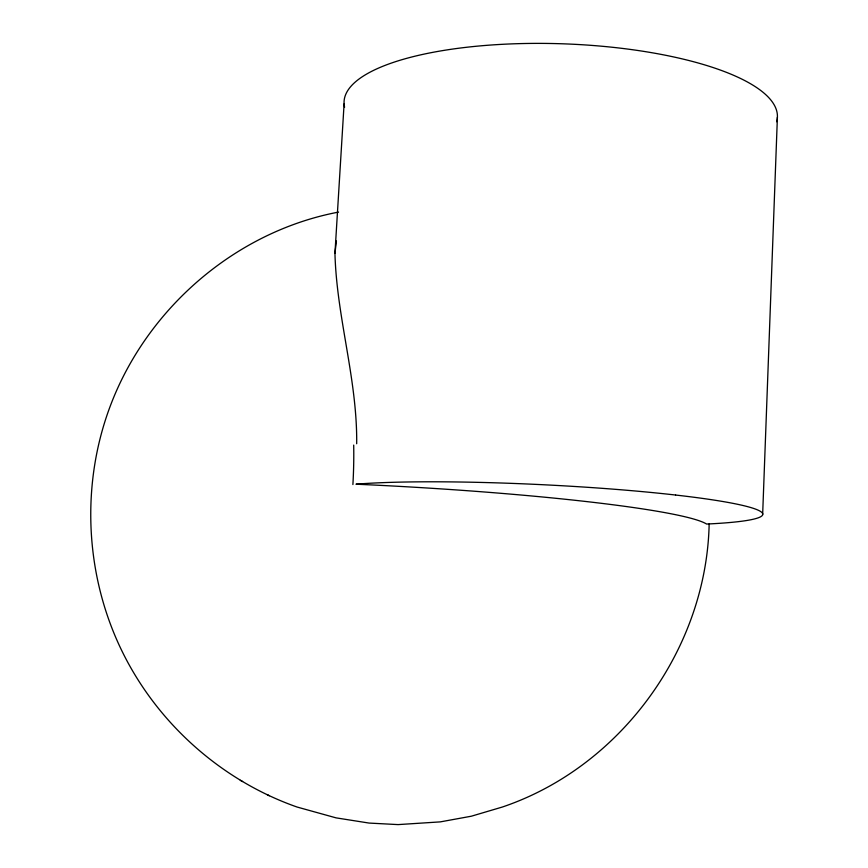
<?xml version="1.0" encoding="UTF-8"?>
<svg xmlns="http://www.w3.org/2000/svg" width="868" height="868" viewBox="0 0 868 868"><rect width="100%" height="100%" fill="white"/><g stroke="black" fill="none" stroke-linecap="round" stroke-linejoin="round"><path stroke-width="1.3" d="M344.097 103.856L334.95 253.369C336.621 317.308 357.399 379.446 356.683 443.754M762.657 514.355L777.402 117.191M334.95 253.369L336.415 240.968M338.553 212.096C236.823 231.344 149.079 306.523 111.571 402.654C81.408 479.809 84.272 568.594 118.601 643.904C153.018 719.42 218.725 779.518 297.03 807.023L336.057 817.862L369.074 823.07L398.097 824.6L440.326 821.877L471.367 816.202L502.268 807.056C620.088 767.279 705.207 650.729 709.091 526.692L709.069 524.022M240.295 780.321L242.606 781.547M267.236 794.654L269.275 795.739M344.596 107.22A216.805 65.642 2 0 1 562.041 43.78A216.805 65.642 2 0 1 776.665 121.737M353.699 445.1A248.107 114.12 -84 0 1 352.896 484.55M675.575 495.031A221.329 18.792 2.8 0 0 355.956 484.203A309.485 23.74 3.2 0 1 706.574 524.044A221.329 18.792 2.8 0 0 675.575 495.031"/></g></svg>
